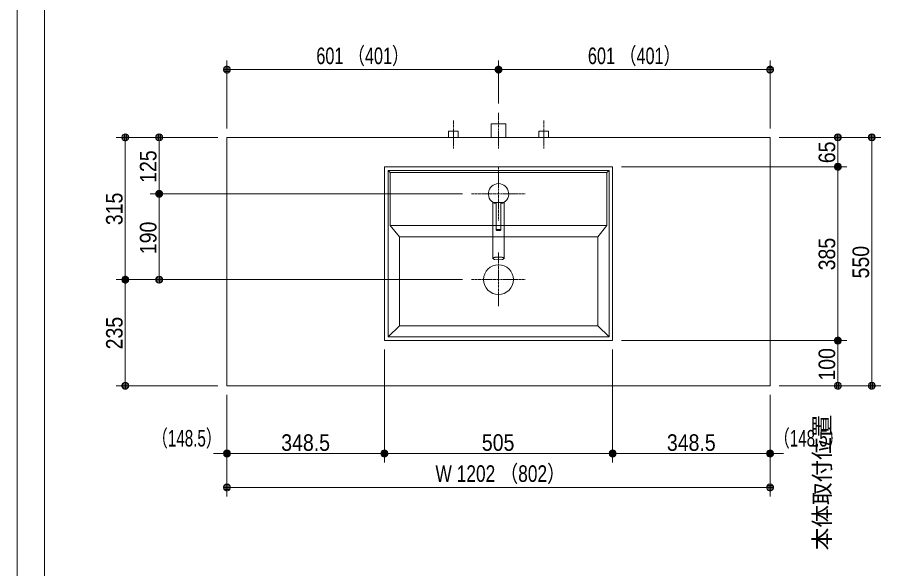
# Model space of a CAD drawing. Units: millimetres, scale not verified. Extents: x -6062 to 6062, y -3045 to 3045.
# Drawn here: x -5788 to -3874, y -775 to 446 of the extents above; entities that cross this region are included whole.
import ezdxf
from ezdxf.enums import TextEntityAlignment as Align

# ---------------------------------------------------------------- set-up
doc = ezdxf.new("R2010")
doc.units = ezdxf.units.MM
doc.header["$LTSCALE"] = 20
doc.linetypes.add('CHAIN1', pattern=[8, 5, -1, 1, -1])
for name, color, linetype, lineweight in [('0-0_1図面枠', 7, 'Continuous', 9), ('0-1_5ボウル・キャビネット', 7, 'Continuous', 9), ('0-2_2寸法-1', 7, 'Continuous', 9), ('0-3_0', 7, 'Continuous', 9), ('0-4_2寸法-2', 7, 'Continuous', 9), ('0-5_4給排水', 7, 'Continuous', 9)]:
    doc.layers.add(name, color=color, linetype=linetype, lineweight=lineweight)
doc.styles.add('ＭＳ Ｐゴシック', font='')
doc.styles.get('ＭＳ Ｐゴシック').set_extended_font_data('MS PGothic')

# ---------------------------------------------------------------- blocks, each defined once
blk = doc.blocks.new('グループ-2')
at = {"layer": '0-0_1図面枠'}
blk.add_lwpolyline([(-80000, 55400), (80000, 55400), (80000, -55400), (-80000, -55400)], close=True, dxfattribs=at)
blk = doc.blocks.new('図面枠')
at = {"layer": '0-0_1図面枠'}
blk.add_blockref('グループ-2', (0, 0), dxfattribs=at)
blk = doc.blocks.new('グループ-4')
at = {"layer": '0-0_1図面枠'}
blk.add_line((-78800, 41000), (-78800, -48600), dxfattribs=at)
blk = doc.blocks.new('_Dot')
at = {"layer": '0-3_0'}
for p, q in [((-10, 0), (-20, 0)), ((9.78, 2), (-9.78, 2)), ((7.99, 6), (-7.99, 6)), ((9.16, -3.98), (-9.16, -3.98)), ((6, -7.98), (-6, -7.98))]:
    blk.add_line(p, q, dxfattribs=at)
for points in [[(10, 0), (9.92, 1.25), (9.69, 2.49), (9.3, 3.68), (8.76, 4.82), (8.09, 5.88), (7.29, 6.85), (6.37, 7.71), (5.36, 8.44), (4.26, 9.05), (3.09, 9.51), (1.87, 9.82), (0.63, 9.98), (-0.63, 9.98), (-1.87, 9.82), (-3.09, 9.51), (-4.26, 9.05), (-5.36, 8.44), (-6.37, 7.71), (-7.29, 6.85), (-8.09, 5.88), (-8.76, 4.82), (-9.3, 3.68), (-9.69, 2.49), (-9.92, 1.25), (-10, 0), (0, 0)], [(-10, 0), (-9.92, -1.25), (-9.69, -2.49), (-9.3, -3.68), (-8.76, -4.82), (-8.09, -5.88), (-7.29, -6.85), (-6.37, -7.71), (-5.36, -8.44), (-4.26, -9.05), (-3.09, -9.51), (-1.87, -9.82), (-0.63, -9.98), (0.63, -9.98), (1.87, -9.82), (3.09, -9.51), (4.26, -9.05), (5.36, -8.44), (6.37, -7.71), (7.29, -6.85), (8.09, -5.88), (8.76, -4.82), (9.3, -3.68), (9.69, -2.49), (9.92, -1.25), (10, 0), (0, 0)]]:
    blk.add_lwpolyline(points, close=True, dxfattribs=at)
blk = doc.blocks.new('グループ-29')
at = {"layer": '0-1_5ボウル・キャビネット'}
for p, q in [((-63490, 2040), (-63590, 2140)), ((-53910, 2040), (-53810, 2140)), ((-63490, -300), (-63090, -800)), ((-53910, -300), (-54310, -800)), ((-63090, -4740), (-63590, -5240)), ((-54310, -4740), (-53810, -5240))]:
    blk.add_line(p, q, dxfattribs=at)
at = {"layer": '0-1_5ボウル・キャビネット', "linetype": 'CHAIN1'}
for p, q in [((-58700, -1500), (-58700, -3900)), ((-59900, -2700), (-57500, -2700))]:
    blk.add_line(p, q, dxfattribs=at)
at = {"layer": '0-1_5ボウル・キャビネット'}
for points in [[(-63750, 2300), (-53650, 2300), (-53650, -5400), (-63750, -5400)], [(-63590, 2140), (-53810, 2140), (-53810, -5240), (-63590, -5240)], [(-63490, 2040), (-53910, 2040), (-53910, -300), (-63490, -300)], [(-63090, -800), (-54310, -800), (-54310, -4740), (-63090, -4740)]]:
    blk.add_lwpolyline(points, close=True, dxfattribs=at)
blk.add_circle((-58700, -2700), 660, dxfattribs=at)
blk = doc.blocks.new('グループ-51')
at = {"layer": '0-5_4給排水', "linetype": 'CHAIN1'}
for p, q in [((-58700, 2300), (-58700, -100)), ((-59900, 1100), (-57500, 1100))]:
    blk.add_line(p, q, dxfattribs=at)
at = {"layer": '0-5_4給排水'}
blk.add_line((-58475.5, 710), (-58924.5, 710), dxfattribs=at)
for points in [[(-58950, -414.9), (-58950, -363), (-58950, -311.2), (-58950, -259.3), (-58950, -207.5), (-58950, -155.6), (-58950, -103.8), (-58950, -51.9), (-58950, -0.1), (-58950, 51.8), (-58950, 103.6), (-58950, 155.5), (-58950, 207.3), (-58950, 259.2), (-58950, 311), (-58950, 362.9), (-58950, 414.7), (-58950, 466.6), (-58950, 518.4), (-58950, 570.3), (-58950, 622.1), (-58950, 674), (-58950, 725.8)], [(-58800, 311.2), (-58800, 332), (-58800, 352.8), (-58800, 373.5), (-58800, 394.3), (-58800, 415.1), (-58800, 435.9), (-58800, 456.7), (-58800, 477.5), (-58800, 498.3), (-58800, 519), (-58800, 539.8), (-58800, 560.6), (-58800, 581.4), (-58800, 602.2), (-58800, 623), (-58800, 643.8), (-58800, 664.5), (-58800, 685.3), (-58800, 706.1), (-58783.1, 710), (-58762.3, 710), (-58741.5, 710), (-58720.7, 710), (-58700, 710), (-58679.2, 710), (-58658.4, 710), (-58637.6, 710), (-58616.8, 710), (-58600, 706), (-58600, 685.2), (-58600, 664.5), (-58600, 643.7), (-58600, 622.9), (-58600, 602.1), (-58600, 581.3), (-58600, 560.5), (-58600, 539.7), (-58600, 519), (-58600, 498.2)], [(-58600, 498.2), (-58600, 477.4), (-58600, 456.6), (-58600, 435.8), (-58600, 415), (-58600, 394.2), (-58600, 373.5), (-58600, 352.7), (-58600, 331.9), (-58600, 311.1), (-58600, 290.3), (-58600, 269.5), (-58600, 248.7), (-58600, 228), (-58600, 207.2), (-58600, 186.4), (-58600, 165.6), (-58600, 144.8), (-58600, 124), (-58600, 103.2), (-58600, 82.5), (-58600, 61.7), (-58600, 40.9), (-58600, 20.1), (-58600, -0.7), (-58600, -21.5), (-58600, -42.3), (-58600, -63), (-58600, -83.8), (-58600, -104.6), (-58600, -125.4), (-58600, -146.2), (-58600, -167), (-58600, -187.8), (-58600, -208.5), (-58600, -229.3), (-58600, -250.1), (-58600, -270.9), (-58600, -291.7), (-58600, -312.5)], [(-58450, 725.8), (-58450, 674), (-58450, 622.1), (-58450, 570.3), (-58450, 518.4), (-58450, 466.6), (-58450, 414.7), (-58450, 362.9), (-58450, 311), (-58450, 259.2), (-58450, 207.3), (-58450, 155.5), (-58450, 103.6), (-58450, 51.8), (-58450, -0.1), (-58450, -51.9), (-58450, -103.8), (-58450, -155.6), (-58450, -207.5), (-58450, -259.3), (-58450, -311.2), (-58450, -363), (-58450, -414.9), (-58450, -466.7), (-58450, -518.6), (-58450, -570.4), (-58450, -622.3), (-58450, -674.1), (-58450, -726), (-58450, -777.8), (-58450, -829.7), (-58450, -881.5), (-58450, -933.4), (-58450, -985.2), (-58450, -1037.1), (-58450, -1088.9), (-58450, -1140.8), (-58450, -1192.6), (-58450, -1244.5), (-58450, -1296.3)], [(-58800, -499.5), (-58800, -478.7), (-58800, -457.9), (-58800, -437.1), (-58800, -416.3), (-58800, -395.5), (-58800, -374.8), (-58800, -354), (-58800, -333.2), (-58800, -312.4), (-58800, -291.6), (-58800, -270.8), (-58800, -250), (-58800, -229.2), (-58800, -208.5), (-58800, -187.7), (-58800, -166.9), (-58800, -146.1), (-58800, -125.3), (-58800, -104.5), (-58800, -83.7), (-58800, -63), (-58800, -42.2), (-58800, -21.4), (-58800, -0.6), (-58800, 20.2), (-58800, 41), (-58800, 61.8), (-58800, 82.5), (-58800, 103.3), (-58800, 124.1), (-58800, 144.9), (-58800, 165.7), (-58800, 186.5), (-58800, 207.3), (-58800, 228), (-58800, 248.8), (-58800, 269.6), (-58800, 290.4), (-58800, 311.2)], [(-58600, -312.5), (-58600, -333.3), (-58600, -354), (-58600, -374.8), (-58600, -395.6), (-58600, -416.4), (-58600, -437.2), (-58600, -458), (-58600, -478.8), (-58600, -499.5), (-58629.4, -517.8), (-58700.1, -525.3), (-58770.8, -517.8), (-58800, -499.5), (-58800, -499.5), (-58799.9, -498.4), (-58799.7, -497.4), (-58799.3, -496.4), (-58798.8, -495.4), (-58798.1, -494.4), (-58797.3, -493.4), (-58796.3, -492.4), (-58795.2, -491.5), (-58793.9, -490.5), (-58792.5, -489.6), (-58790.9, -488.7), (-58789.1, -487.7), (-58787.3, -486.8), (-58785.2, -485.9), (-58783.1, -485.1), (-58780.9, -484.2), (-58778.5, -483.4), (-58776, -482.6), (-58773.4, -481.9), (-58770.8, -481.2), (-58768, -480.5), (-58765, -479.8), (-58762, -479.1), (-58758.9, -478.5), (-58755.6, -478)], [(-58450, -1296.3), (-58450, -1348.2), (-58450, -1400), (-58450, -1451.9), (-58450, -1503.7), (-58450, -1555.6), (-58450, -1607.4), (-58450, -1659.3), (-58450, -1711.1), (-58450, -1763), (-58523.5, -1808.5), (-58700, -1827.3), (-58876.5, -1808.5), (-58950, -1763), (-58950, -1711.1), (-58950, -1659.3), (-58950, -1607.4), (-58950, -1555.6), (-58950, -1503.7), (-58950, -1451.9), (-58950, -1400), (-58950, -1348.2), (-58950, -1296.3), (-58950, -1244.5), (-58950, -1192.6), (-58950, -1140.8), (-58950, -1088.9), (-58950, -1037.1), (-58950, -985.2), (-58950, -933.4), (-58950, -881.5), (-58950, -829.7), (-58950, -777.8), (-58950, -726), (-58950, -674.1), (-58950, -622.3), (-58950, -570.4), (-58950, -518.6), (-58950, -466.7), (-58950, -414.9)], [(-58755.6, -478), (-58752.3, -477.4), (-58748.8, -476.9), (-58745.3, -476.4), (-58741.8, -475.9), (-58738.2, -475.5), (-58734.5, -475.2), (-58730.9, -474.8), (-58727.1, -474.5), (-58723.4, -474.3), (-58719.6, -474.1), (-58715.8, -473.9), (-58711.9, -473.8), (-58708, -473.7), (-58704, -473.6), (-58700, -473.6), (-58696, -473.6), (-58692, -473.7), (-58688.1, -473.8), (-58684.2, -473.9), (-58680.4, -474.1), (-58676.6, -474.3), (-58672.9, -474.5), (-58669.1, -474.8), (-58665.5, -475.2), (-58661.8, -475.5), (-58658.2, -475.9), (-58654.7, -476.4), (-58651.2, -476.9), (-58647.7, -477.4), (-58644.4, -478), (-58641.1, -478.5), (-58638, -479.1), (-58635, -479.8), (-58632, -480.5), (-58629.2, -481.2), (-58626.6, -481.9), (-58624, -482.6), (-58621.5, -483.4), (-58619.1, -484.2)], [(-58619.1, -484.2), (-58616.9, -485.1), (-58614.8, -485.9), (-58612.7, -486.8), (-58610.9, -487.7), (-58609.1, -488.7), (-58607.5, -489.6), (-58606.1, -490.5), (-58604.8, -491.5), (-58603.7, -492.4), (-58602.7, -493.4), (-58601.9, -494.4), (-58601.2, -495.4), (-58600.7, -496.4), (-58600.3, -497.4), (-58600.1, -498.4), (-58600, -499.5), (-58600, -499.5)], [(-58950, -1762.6), (-58949.8, -1760), (-58949.2, -1757.5), (-58948.3, -1754.9), (-58947, -1752.4), (-58945.3, -1750), (-58943.2, -1747.5), (-58940.8, -1745.1), (-58937.9, -1742.7), (-58934.7, -1740.3), (-58931.2, -1737.9), (-58927.2, -1735.6), (-58922.9, -1733.3), (-58918.2, -1731), (-58913.1, -1728.8), (-58907.7, -1726.6), (-58902.1, -1724.5), (-58896.2, -1722.5), (-58890.1, -1720.5), (-58883.6, -1718.7), (-58876.9, -1716.8), (-58869.9, -1715.1), (-58862.6, -1713.4), (-58855.1, -1711.8), (-58847.2, -1710.3), (-58839.1, -1708.9), (-58830.7, -1707.5), (-58822.1, -1706.2), (-58813.3, -1704.9), (-58804.4, -1703.8), (-58795.4, -1702.8), (-58786.3, -1701.9), (-58777.2, -1701), (-58767.9, -1700.3), (-58758.5, -1699.7), (-58749, -1699.1), (-58739.4, -1698.7), (-58729.7, -1698.4), (-58719.9, -1698.1), (-58710, -1698)], [(-58710, -1698), (-58700, -1697.9), (-58690, -1698), (-58680.1, -1698.1), (-58670.3, -1698.4), (-58660.6, -1698.7), (-58651, -1699.1), (-58641.5, -1699.7), (-58632.1, -1700.3), (-58622.8, -1701), (-58613.7, -1701.9), (-58604.6, -1702.8), (-58595.6, -1703.8), (-58586.7, -1704.9), (-58577.9, -1706.2), (-58569.3, -1707.5), (-58560.9, -1708.9), (-58552.8, -1710.3), (-58544.9, -1711.8), (-58537.4, -1713.4), (-58530.1, -1715.1), (-58523.1, -1716.8), (-58516.4, -1718.7), (-58509.9, -1720.5), (-58503.8, -1722.5), (-58497.9, -1724.5), (-58492.3, -1726.6), (-58486.9, -1728.8), (-58481.8, -1731), (-58477.1, -1733.3), (-58472.8, -1735.6), (-58468.8, -1737.9), (-58465.3, -1740.3), (-58462.1, -1742.7), (-58459.2, -1745.1), (-58456.8, -1747.5), (-58454.7, -1750), (-58453, -1752.4), (-58451.7, -1754.9), (-58450.8, -1757.5)], [(-58450.8, -1757.5), (-58450.2, -1760), (-58450, -1762.6), (-58450, -1762.6)]]:
    blk.add_lwpolyline(points, dxfattribs=at)
blk.add_arc((-58700, 1100), 450, 282.83959, 257.16469, dxfattribs=at)
blk = doc.blocks.new('グループ-64')
at = {"layer": '0-5_4給排水', "linetype": 'CHAIN1'}
blk.add_line((-58700, 3100), (-58700, 4700), dxfattribs=at)
at = {"layer": '0-5_4給排水'}
blk.add_lwpolyline([(-59020, 3600), (-59020, 4200), (-58380, 4200), (-58380, 3600)], dxfattribs=at)
blk = doc.blocks.new('止水栓_平面_W100')
at = {"layer": '0-5_4給排水', "linetype": 'CHAIN1'}
for p, q in [((-2000, -500), (-2000, 780)), ((2000, -500), (2000, 780))]:
    blk.add_line(p, q, dxfattribs=at)
at = {"layer": '0-5_4給排水'}
for points in [[(-2210, 0), (-2210, 280), (-1790, 280), (-1790, 0)], [(1790, 0), (1790, 280), (2210, 280), (2210, 0)]]:
    blk.add_lwpolyline(points, dxfattribs=at)

msp = doc.modelspace()

# ---------------------------------------------------------------- linework, layer by layer
at = {"layer": '0-1_5ボウル・キャビネット'}
msp.add_lwpolyline([(-5323.5, 180), (-4121.5, 180), (-4121.5, -370), (-5323.5, -370)], close=True, dxfattribs=at)
at = {"layer": '0-2_2寸法-1'}
for p, q in [((-5323.5, 200), (-5323.5, 350)), ((-4722.5, 255), (-4722.5, 350)), ((-4722.5, 255), (-4722.5, 350)), ((-4121.5, 200), (-4121.5, 350)), ((-4737.51, 330), (-5308.49, 330)), ((-4707.49, 330), (-4136.51, 330)), ((-5493.5, 180), (-5568.5, 180)), ((-5343.5, 180), (-5493.5, 180)), ((-4101.5, 180), (-3951.5, 180)), ((-3951.5, 180), (-3876.5, 180)), ((-5548.5, -119.99), (-5548.5, 164.99)), ((-5473.5, 70.01), (-5473.5, 164.99)), ((-3971.5, 164.99), (-3971.5, 130.01)), ((-3896.5, -354.99), (-3896.5, 164.99)), ((-4450, 115), (-3951.5, 115)), ((-4101.5, 115), (-3951.5, 115)), ((-3971.5, 99.99), (-3971.5, -254.99)), ((-4802.5, 55), (-5493.5, 55)), ((-4802.5, 55), (-5493.5, 55)), ((-5473.5, 39.99), (-5473.5, -119.99)), ((-5493.5, -135), (-5568.5, -135)), ((-5493.5, -135), (-5568.5, -135)), ((-5548.5, -150.01), (-5548.5, -354.99)), ((-4802.5, -135), (-5493.5, -135)), ((-4450, -270), (-3951.5, -270)), ((-4101.5, -270), (-3951.5, -270)), ((-3971.5, -354.99), (-3971.5, -285.01)), ((-4975, -290), (-4975, -540)), ((-4470, -290), (-4470, -540)), ((-5343.5, -370), (-5568.5, -370)), ((-4101.5, -370), (-3951.5, -370)), ((-3951.5, -370), (-3876.5, -370)), ((-5323.5, -390), (-5323.5, -540)), ((-4975, -390), (-4975, -540)), ((-4470, -390), (-4470, -540)), ((-4121.5, -390), (-4121.5, -540)), ((-4990.01, -520), (-5308.49, -520)), ((-4485.01, -520), (-4959.99, -520)), ((-4454.99, -520), (-4136.51, -520)), ((-5323.5, -540), (-5323.5, -615)), ((-4121.5, -540), (-4121.5, -615)), ((-4136.51, -595), (-5308.49, -595))]:
    msp.add_line(p, q, dxfattribs=at)
at = {"layer": '0-4_2寸法-2'}
for p, q in [((-5323.5, -390), (-5323.5, -540)), ((-4975, -390), (-4975, -540)), ((-4470, -390), (-4470, -540)), ((-4121.5, -390), (-4121.5, -540)), ((-5338.51, -520), (-5353.51, -520)), ((-4975, -520), (-5323.5, -520)), ((-4959.99, -520), (-4944.99, -520)), ((-4485.01, -520), (-4500.01, -520)), ((-4470, -520), (-4121.5, -520)), ((-4106.49, -520), (-4091.49, -520))]:
    msp.add_line(p, q, dxfattribs=at)

# ---------------------------------------------------------------- block references
at = {"layer": '0-0_1図面枠', "xscale": 0.05, "yscale": 0.05}
for name in ['図面枠', 'グループ-4']:
    msp.add_blockref(name, (-1787.5, 0), dxfattribs=at)
at = {"layer": '0-1_5ボウル・キャビネット', "xscale": 0.05, "yscale": 0.05}
msp.add_blockref('グループ-29', (-1787.5, 0), dxfattribs=at)
at = {"layer": '0-2_2寸法-1', "xscale": 0.7503418, "yscale": 0.7503418}
for p, rotation in [((-5323.5, 330), 180), ((-4722.5, 330), 180), ((-5548.5, 180), 90), ((-5473.5, 180), 90), ((-3971.5, 180), 90), ((-3896.5, 180), 90), ((-3971.5, 115), 270), ((-3971.5, 115), 90), ((-5473.5, 55), 270), ((-5473.5, 55), 90), ((-5548.5, -135), 270), ((-5548.5, -135), 90), ((-5473.5, -135), 270), ((-3971.5, -270), 270), ((-3971.5, -270), 90), ((-5548.5, -370), 270), ((-3971.5, -370), 270), ((-3896.5, -370), 270), ((-5323.5, -520), 180), ((-4975, -520), 180), ((-4470, -520), 180), ((-5323.5, -595), 180)]:
    msp.add_blockref('_Dot', p, dxfattribs=dict(at, rotation=rotation))
for p in [(-4722.5, 330), (-4121.5, 330), (-4975, -520), (-4470, -520), (-4121.5, -520), (-4121.5, -595)]:
    msp.add_blockref('_Dot', p, dxfattribs=at)
at = {"layer": '0-4_2寸法-2', "xscale": 0.7503418, "yscale": 0.7503418}
for p in [(-5323.5, -520), (-4470, -520)]:
    msp.add_blockref('_Dot', p, dxfattribs=at)
at = {"layer": '0-4_2寸法-2', "xscale": 0.7503418, "yscale": 0.7503418, "rotation": 180}
for p in [(-4975, -520), (-4121.5, -520)]:
    msp.add_blockref('_Dot', p, dxfattribs=at)
at = {"layer": '0-5_4給排水', "xscale": 0.05, "yscale": 0.05}
for name, p in [('グループ-64', (-1787.5, 0)), ('止水栓_平面_W100', (-4722.5, 180)), ('グループ-51', (-1787.5, 0))]:
    msp.add_blockref(name, p, dxfattribs=at)

# ---------------------------------------------------------------- texts
at = {"layer": '0-2_2寸法-1', "style": 'ＭＳ Ｐゴシック'}
for s, height, width, p in [('601 （401）', 36.66, 0.75, (-5125.7, 331.19)), ('601 （401）', 36.66, 0.75, (-4524.7, 331.19)), ('348.5', 36.66, 0.9, (-5203.42, -525.06)), ('505', 36.66, 0.9, (-4759.39, -524.96)), ('348.5', 36.66, 0.9, (-4349.92, -525.06)), ('W 1202 （802）', 36.69, 0.8, (-4862.07, -593.81))]:
    msp.add_text(s, height=height, dxfattribs=dict(at, width=width)).set_placement(p, align=Align.BOTTOM_LEFT)
at = {"layer": '0-2_2寸法-1', "style": 'ＭＳ Ｐゴシック', "width": 0.9}
for s, p in [('65', (-3966.44, 122.81)), ('125', (-5468.54, 79.28)), ('315', (-5543.54, -14.39)), ('190', (-5468.54, -78.61)), ('385', (-3966.44, -114.39)), ('550', (-3891.54, -132.28)), ('235', (-5543.44, -289.39)), ('100', (-3966.54, -358.61))]:
    msp.add_text(s, height=36.66, rotation=90, dxfattribs=at).set_placement(p, align=Align.BOTTOM_LEFT)
at = {"layer": '0-4_2寸法-2', "style": 'ＭＳ Ｐゴシック'}
msp.add_text('本体取付位置', height=36.66, rotation=90, dxfattribs=at).set_placement((-3977.19, -734.14), align=Align.BOTTOM_LEFT)
at = {"layer": '0-4_2寸法-2', "style": 'ＭＳ Ｐゴシック', "width": 0.7}
for p in [(-5489.22, -515.51), (-4112.92, -515.51)]:
    msp.add_text('（148.5）', height=36.66, dxfattribs=at).set_placement(p, align=Align.BOTTOM_LEFT)

doc.saveas('drawing.dxf')
